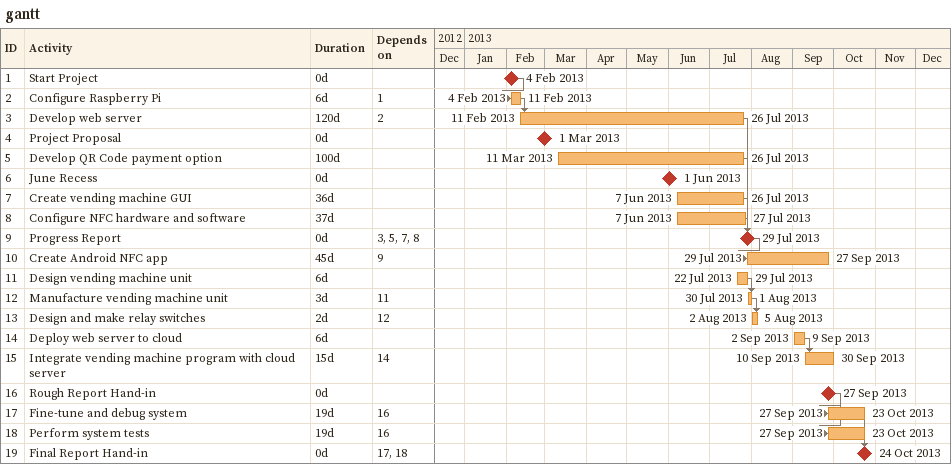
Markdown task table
gantt

| ID | Task | Duration | Start | Finish | Predecessors |
|---|---|---|---|---|---|
| 1 | Start Project | 0d | 2013-02-04 | 2013-02-04 |  |
| 2 | Configure Raspberry Pi | 6d | 2013-02-04 | 2013-02-11 | 1 |
| 3 | Develop web server | 120d | 2013-02-11 | 2013-07-26 | 2 |
| 4 | Project Proposal | 0d | 2013-03-01 | 2013-03-01 |  |
| 5 | Develop QR Code payment option | 100d | 2013-03-11 | 2013-07-26 |  |
| 6 | June Recess | 0d | 2013-06-01 | 2013-06-01 |  |
| 7 | Create vending machine GUI | 36d | 2013-06-07 | 2013-07-26 |  |
| 8 | Configure NFC hardware and software | 37d | 2013-06-07 | 2013-07-27 |  |
| 9 | Progress Report | 0d | 2013-07-29 | 2013-07-29 | 3, 5, 7, 8 |
| 10 | Create Android NFC app | 45d | 2013-07-29 | 2013-09-27 | 9 |
| 11 | Design vending machine unit | 6d | 2013-07-22 | 2013-07-29 |  |
| 12 | Manufacture vending machine unit | 3d | 2013-07-30 | 2013-08-01 | 11 |
| 13 | Design and make relay switches | 2d | 2013-08-02 | 2013-08-05 | 12 |
| 14 | Deploy web server to cloud | 6d | 2013-09-02 | 2013-09-09 |  |
| 15 | Integrate vending machine program with cloud server | 15d | 2013-09-10 | 2013-09-30 | 14 |
| 16 | Rough Report Hand-in | 0d | 2013-09-27 | 2013-09-27 |  |
| 17 | Fine-tune and debug system | 19d | 2013-09-27 | 2013-10-23 | 16 |
| 18 | Perform system tests | 19d | 2013-09-27 | 2013-10-23 | 16 |
| 19 | Final Report Hand-in | 0d | 2013-10-24 | 2013-10-24 | 17, 18 |
